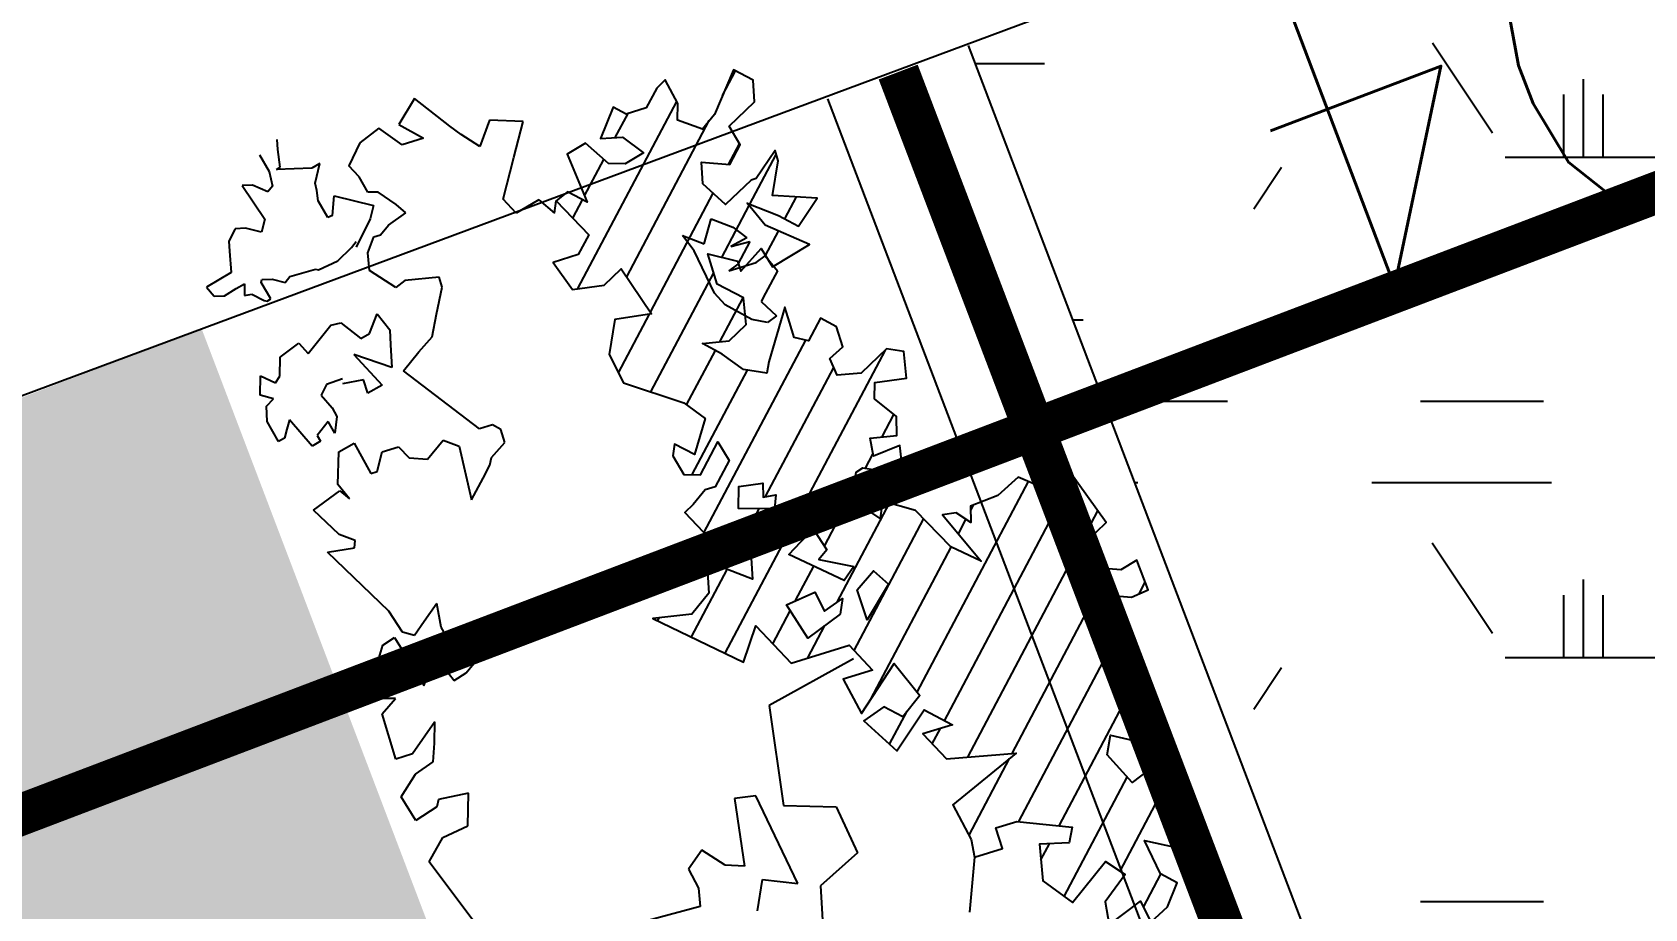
# Model space of a CAD drawing. Header units: metres. Extents: x 1841041 to 1841282, y 5171502 to 5171751.
# Drawn here: x 1841105.453 to 1841107.386, y 5171594.151 to 5171595.202 of the extents above; entities that cross this region are included whole.
import ezdxf
from ezdxf.lldxf.tags import DXFTag

# ---------------------------------------------------------------- set-up
doc = ezdxf.new("R2010")
doc.units = ezdxf.units.M
doc.header["$PDSIZE"] = -0.004
for name, color, linetype, true_color in [('Fond topo - CLO_MUR', 9, 'Continuous', 0x808080), ('Fond topo - VOI_NOM', 7, 'Continuous', 0x999999), ('SA - couvre sol 3', 7, 'Continuous', 0x99cc00), ('SA - gazon', 7, 'Continuous', 0xccffcc), ('SA - haie séparative', 7, 'Continuous', 0x008000), ('SA - Limite terrain', 1, 'LIMITE_CADASTRALE', 0xff0000)]:
    doc.layers.add(name, color=color, linetype=linetype, true_color=true_color)
doc.layers.add('Fond topo - P', color=3, linetype='Continuous', lineweight=50, true_color=0x00ff00)
doc.layers.add('Fond topo - Z_500', color=1, linetype='Continuous', lineweight=9, true_color=0xff0000)
doc.layers.add('SA - Bâtiment AB', color=7, linetype='Continuous')
doc.styles.add('2000_ARIAL', font='arial.ttf', dxfattribs={"height": 0.4})
doc.styles.add('Eurostile', font='arial.ttf')
doc.styles.add('SIMPLEX', font='simplex_.ttf', dxfattribs={"height": 1.25})
tags = doc.linetypes.add('LIMITE_CADASTRALE', pattern=[13, 8, -2, 1, -2]).pattern_tags.tags
tags[10:11] = [DXFTag(74, 4), DXFTag(75, 0), DXFTag(340, '0'), DXFTag(46, 0.0), DXFTag(50, 0.0), DXFTag(44, 0.0), DXFTag(45, 0.0)]
tags[8:9] = [DXFTag(74, 4), DXFTag(75, 0), DXFTag(340, '0'), DXFTag(46, 0.0), DXFTag(50, 0.0), DXFTag(44, 0.0), DXFTag(45, 0.0)]
tags[6:7] = [DXFTag(74, 4), DXFTag(75, 0), DXFTag(340, '0'), DXFTag(46, 0.0), DXFTag(50, 0.0), DXFTag(44, 0.0), DXFTag(45, 0.0)]
tags[4:5] = [DXFTag(74, 4), DXFTag(75, 0), DXFTag(340, '0'), DXFTag(46, 0.0), DXFTag(50, 0.0), DXFTag(44, 0.0), DXFTag(45, 0.0)]

# ---------------------------------------------------------------- blocks, each defined once
blk = doc.blocks.new('PTOPO')
at = {"color": 0, "ltscale": 2}
blk.add_point((0, 0), dxfattribs=at)

msp = doc.modelspace()

# ---------------------------------------------------------------- hatches: boundary and pattern name
at = {"layer": 'SA - couvre sol 3'}
h = msp.add_hatch(dxfattribs=at)
h.set_pattern_fill('PELOUSE6', color=256, scale=0.1, style=0, pattern_type=2)
h.set_pattern_definition([(0, (0, 0), (0, 0.600000006), [0.18750000187, -1.01250001012]), (90, (0.0703, 0), (-1.200000012, 7e-17), [0.07500000075, -0.52500000525]), (90, (0.1172, 0), (-1.200000012, 7e-17), [0.07500000075, -0.52500000525]), (90, (0.0938, 0), (-1.200000012, 7e-17), [0.09375000094, -0.50625000506]), (123.69006753, (0.04687, 0), (-1.20000001082, 1.200000009543), [0.0600000006, -2.10373078604]), (56.30993247, (0.14062, 0), (4.2e-11, 0.600000006477), [0.0600000006, -2.10373078604]), (56.30993247, (0.1875, 0), (4.2e-11, 0.600000006477), [0.1300000013, -2.03333078533]), (123.69006753, (0, 0), (-1.20000001082, 1.200000009543), [0.1300000013, -2.03333078533]), (0, (0.42533, 0.1125), (0, 0.600000006), [0.22212275422, -0.97787725778]), (0, (0.347, 0.21), (0, 0.600000006), [0.41405044514, -0.280479276805, 0.215371592154, -0.2900986969]), (0, (0.26946, 0.3075), (0, 0.600000006), [0.597399744974, -0.231437308314, 0.147393505474, -0.22376945324]), (0, (0.19153, 0.405), (0, 0.600000006), [0.50230571202, -0.69769429998]), (0, (0.19296, 0.5025), (0, 0.600000006), [0.32784869528, -0.87215131672])])
h.paths.add_polyline_path([(1841108.4097, 5171590.3642), (1841106.5753, 5171595.1863), (1841109.1956, 5171596.1732), (1841111.0267, 5171591.3597)])
at = {"layer": 'SA - gazon'}
msp.add_hatch(color=256, dxfattribs=at).paths.add_polyline_path([(1841101.6403, 5171593.3091), (1841105.6561, 5171594.8466), (1841106.9604, 5171591.4177), (1841103.8293, 5171590.2266), (1841103.8044, 5171590.2921), (1841102.9165, 5171589.9543)])

# ---------------------------------------------------------------- linework, layer by layer
at = {"layer": 'Fond topo - CLO_MUR', "ltscale": 2, "flags": 128}
msp.add_lwpolyline([(1841086.724, 5171587.5028), (1841093.1789, 5171590.083), (1841098.5546, 5171592.1229), (1841104.6605, 5171594.4763), (1841108.4265, 5171595.8773), (1841116.3689, 5171598.8799), (1841132.5119, 5171605.0463), (1841137.6927, 5171607.0335), (1841144.6169, 5171609.6275), (1841152.6731, 5171612.652), (1841159.6415, 5171615.1914)], dxfattribs=at)
at = {"layer": 'SA - Bâtiment AB', "linetype": 'LIMITE_CADASTRALE', "ltscale": 0.2, "const_width": 0.05, "elevation": 0, "flags": 128}
msp.add_lwpolyline([(1841151.843, 5171606.3516), (1841149.9938, 5171611.2128), (1841086.8166, 5171587.1796)], dxfattribs=at)
at = {"layer": 'SA - Bâtiment AB', "const_width": 0.05, "elevation": 0, "flags": 128}
msp.add_lwpolyline([(1841108.5033, 5171589.8649), (1841106.4912, 5171595.1544)], dxfattribs=at)
at = {"layer": 'SA - Bâtiment AB', "elevation": 0, "flags": 128}
for points in [[(1841108.5875, 5171589.8969), (1841106.5753, 5171595.1863)], [(1841108.4192, 5171589.8329), (1841106.407, 5171595.1224)]]:
    msp.add_lwpolyline(points, dxfattribs=at)
at = {"layer": 'SA - haie séparative', "ltscale": 0.34992}
for p, q in [((1841105.9113, 5171595.1228), (1841105.8927, 5171595.0916)), ((1841105.9536, 5171595.0897), (1841105.9113, 5171595.1228)), ((1841105.8687, 5171595.087), (1841105.8458, 5171595.0696)), ((1841105.8964, 5171595.0673), (1841105.8687, 5171595.087)), ((1841105.8927, 5171595.0916), (1841105.9222, 5171595.0753)), ((1841105.9671, 5171595.0797), (1841105.9536, 5171595.0897)), ((1841106.0014, 5171595.0969), (1841105.9895, 5171595.065)), ((1841106.0415, 5171595.0951), (1841106.0014, 5171595.0969)), ((1841106.0303, 5171595.0521), (1841106.0415, 5171595.0951)), ((1841105.7474, 5171595.0614), (1841105.7468, 5171595.0737)), ((1841105.8458, 5171595.0696), (1841105.8326, 5171595.042)), ((1841105.9222, 5171595.0753), (1841105.8964, 5171595.0673)), ((1841105.9895, 5171595.065), (1841105.9671, 5171595.0797)), ((1841105.7253, 5171595.055), (1841105.7371, 5171595.0353)), ((1841105.7504, 5171595.0402), (1841105.7474, 5171595.0614)), ((1841105.798, 5171595.0449), (1841105.7882, 5171595.039)), ((1841105.7921, 5171595.0213), (1841105.798, 5171595.0449)), ((1841106.0175, 5171595.0019), (1841106.0303, 5171595.0521)), ((1841105.7371, 5171595.0353), (1841105.7409, 5171595.0175)), ((1841105.746, 5171595.0376), (1841105.7504, 5171595.0402)), ((1841105.7882, 5171595.039), (1841105.746, 5171595.0376)), ((1841105.8451, 5171595.0289), (1841105.8326, 5171595.042)), ((1841105.8555, 5171595.0104), (1841105.8451, 5171595.0289)), ((1841105.7171, 5171595.0189), (1841105.7049, 5171595.0183)), ((1841105.7049, 5171595.0183), (1841105.7318, 5171594.978)), ((1841105.7354, 5171595.0106), (1841105.7171, 5171595.0189)), ((1841105.7409, 5171595.0175), (1841105.7354, 5171595.0106)), ((1841105.7944, 5171595.0123), (1841105.7921, 5171595.0213)), ((1841105.7959, 5171594.9999), (1841105.7944, 5171595.0123)), ((1841105.8129, 5171594.9825), (1841105.8152, 5171595.0061)), ((1841105.8152, 5171595.0061), (1841105.8623, 5171594.9942)), ((1841105.8678, 5171595.0104), (1841105.8555, 5171595.0104)), ((1841105.8894, 5171594.9954), (1841105.8678, 5171595.0104)), ((1841105.8076, 5171594.9802), (1841105.7959, 5171594.9999)), ((1841105.8623, 5171594.9942), (1841105.8583, 5171594.9784)), ((1841105.88, 5171594.9708), (1841105.9009, 5171594.9857)), ((1841105.9009, 5171594.9857), (1841105.8894, 5171594.9954)), ((1841106.0331, 5171594.9851), (1841106.0175, 5171595.0019)), ((1841106.0602, 5171595.001), (1841106.0331, 5171594.9851)), ((1841106.0602, 5171595.001), (1841106.0792, 5171594.9852)), ((1841106.0792, 5171594.9852), (1841106.0813, 5171594.9999)), ((1841105.6964, 5171594.9666), (1841105.6889, 5171594.9518)), ((1841105.7086, 5171594.9672), (1841105.6964, 5171594.9666)), ((1841105.7278, 5171594.9623), (1841105.7086, 5171594.9672)), ((1841105.7318, 5171594.978), (1841105.7278, 5171594.9623)), ((1841105.8129, 5171594.9825), (1841105.8076, 5171594.9802)), ((1841105.8583, 5171594.9784), (1841105.8414, 5171594.9446)), ((1841105.8704, 5171594.9593), (1841105.88, 5171594.9708)), ((1841106.2584, 5171594.9484), (1841106.2671, 5171594.9784)), ((1841106.2671, 5171594.9784), (1841106.2928, 5171594.9684)), ((1841106.2928, 5171594.9684), (1841106.3099, 5171594.9558)), ((1841105.6889, 5171594.9518), (1841105.6895, 5171594.9395)), ((1841105.8357, 5171594.9442), (1841105.8412, 5171594.9512)), ((1841105.8554, 5171594.9377), (1841105.8626, 5171594.9569)), ((1841105.8626, 5171594.9569), (1841105.8704, 5171594.9593)), ((1841106.2327, 5171594.9584), (1841106.2584, 5171594.9484)), ((1841106.2468, 5171594.9401), (1841106.2327, 5171594.9584)), ((1841106.3099, 5171594.9558), (1841106.2905, 5171594.9451)), ((1841106.2905, 5171594.9451), (1841106.3132, 5171594.9512)), ((1841106.3132, 5171594.9512), (1841106.2989, 5171594.9241)), ((1841105.6895, 5171594.9395), (1841105.6914, 5171594.914)), ((1841105.7963, 5171594.9171), (1841105.8195, 5171594.9279)), ((1841105.8195, 5171594.9279), (1841105.8357, 5171594.9442)), ((1841105.8572, 5171594.9166), (1841105.8554, 5171594.9377)), ((1841106.2711, 5171594.8891), (1841106.2468, 5171594.9401)), ((1841106.3209, 5171594.9262), (1841106.3316, 5171594.9342)), ((1841106.3316, 5171594.9342), (1841106.3466, 5171594.9162)), ((1841105.6914, 5171594.914), (1841105.6618, 5171594.8964)), ((1841105.7562, 5171594.9021), (1841105.7617, 5171594.9091)), ((1841105.7617, 5171594.9091), (1841105.7928, 5171594.918)), ((1841105.7928, 5171594.918), (1841105.7963, 5171594.9171)), ((1841105.8889, 5171594.8962), (1841105.8572, 5171594.9166)), ((1841105.9407, 5171594.9085), (1841105.8996, 5171594.9043)), ((1841105.9445, 5171594.8964), (1841105.9407, 5171594.9085)), ((1841106.2882, 5171594.9161), (1841106.3209, 5171594.9262)), ((1841106.2989, 5171594.9241), (1841106.2882, 5171594.9161)), ((1841106.3466, 5171594.9162), (1841106.3323, 5171594.8892)), ((1841105.6618, 5171594.8964), (1841105.6712, 5171594.8856)), ((1841105.6834, 5171594.8862), (1841105.6977, 5171594.8947)), ((1841105.6977, 5171594.8947), (1841105.7075, 5171594.9006)), ((1841105.7075, 5171594.9006), (1841105.7077, 5171594.8866)), ((1841105.7077, 5171594.8866), (1841105.7164, 5171594.8881)), ((1841105.7164, 5171594.8881), (1841105.7312, 5171594.8806)), ((1841105.7274, 5171594.902), (1841105.7283, 5171594.9055)), ((1841105.7391, 5171594.8823), (1841105.7274, 5171594.902)), ((1841105.7283, 5171594.9055), (1841105.7405, 5171594.9061)), ((1841105.7405, 5171594.9061), (1841105.7562, 5171594.9021)), ((1841105.8996, 5171594.9043), (1841105.8889, 5171594.8962)), ((1841105.9375, 5171594.8641), (1841105.9445, 5171594.8964)), ((1841106.2839, 5171594.8752), (1841106.2711, 5171594.8891)), ((1841106.3323, 5171594.8892), (1841106.327, 5171594.8791)), ((1841105.6712, 5171594.8856), (1841105.6834, 5171594.8862)), ((1841105.7312, 5171594.8806), (1841105.7347, 5171594.8797)), ((1841105.7347, 5171594.8797), (1841105.7391, 5171594.8823)), ((1841106.3157, 5171594.8577), (1841106.2839, 5171594.8752)), ((1841106.327, 5171594.8791), (1841106.3454, 5171594.8621)), ((1841105.7838, 5171594.8171), (1841105.8112, 5171594.8511)), ((1841105.8112, 5171594.8511), (1841105.8232, 5171594.8537)), ((1841105.8232, 5171594.8537), (1841105.8471, 5171594.8351)), ((1841105.8573, 5171594.8409), (1841105.8666, 5171594.8647)), ((1841105.8666, 5171594.8647), (1841105.8817, 5171594.8453)), ((1841105.9326, 5171594.8371), (1841105.9375, 5171594.8641)), ((1841106.3347, 5171594.8541), (1841106.3157, 5171594.8577)), ((1841106.3454, 5171594.8621), (1841106.3347, 5171594.8541)), ((1841105.8471, 5171594.8351), (1841105.8573, 5171594.8409)), ((1841105.8817, 5171594.8453), (1841105.8826, 5171594.8272)), ((1841105.9165, 5171594.819), (1841105.9326, 5171594.8371)), ((1841105.7497, 5171594.7896), (1841105.7502, 5171594.8126)), ((1841105.7502, 5171594.8126), (1841105.7728, 5171594.8295)), ((1841105.7728, 5171594.8295), (1841105.7838, 5171594.8171)), ((1841105.8384, 5171594.8157), (1841105.8724, 5171594.7791)), ((1841105.8843, 5171594.8002), (1841105.8384, 5171594.8157)), ((1841105.8826, 5171594.8272), (1841105.8843, 5171594.8002)), ((1841105.8981, 5171594.7963), (1841105.9165, 5171594.819)), ((1841105.9894, 5171594.7265), (1841105.8981, 5171594.7963)), ((1841105.7262, 5171594.7671), (1841105.7267, 5171594.7901)), ((1841105.7267, 5171594.7901), (1841105.7448, 5171594.7817)), ((1841105.7448, 5171594.7817), (1841105.7497, 5171594.7896)), ((1841105.8058, 5171594.7799), (1841105.7996, 5171594.7671)), ((1841105.8249, 5171594.7864), (1841105.8058, 5171594.7799)), ((1841105.8503, 5171594.7853), (1841105.8252, 5171594.7804)), ((1841105.8552, 5171594.7694), (1841105.8503, 5171594.7853)), ((1841105.8724, 5171594.7791), (1841105.8552, 5171594.7694)), ((1841105.7422, 5171594.7626), (1841105.7262, 5171594.7671)), ((1841105.7337, 5171594.7537), (1841105.7422, 5171594.7626)), ((1841105.7346, 5171594.7356), (1841105.7337, 5171594.7537)), ((1841105.7996, 5171594.7671), (1841105.8125, 5171594.7516)), ((1841105.7483, 5171594.7113), (1841105.7346, 5171594.7356)), ((1841105.7615, 5171594.7374), (1841105.7584, 5171594.7263)), ((1841105.7885, 5171594.706), (1841105.7615, 5171594.7374)), ((1841105.808, 5171594.7356), (1841105.7947, 5171594.7188)), ((1841105.816, 5171594.7215), (1841105.808, 5171594.7356)), ((1841105.8125, 5171594.7516), (1841105.8182, 5171594.7414)), ((1841105.8182, 5171594.7414), (1841105.816, 5171594.7215)), ((1841105.7554, 5171594.7153), (1841105.7483, 5171594.7113)), ((1841105.7584, 5171594.7263), (1841105.7554, 5171594.7153)), ((1841105.7947, 5171594.7188), (1841105.7987, 5171594.7118)), ((1841106.0049, 5171594.7313), (1841105.9894, 5171594.7265)), ((1841106.015, 5171594.7259), (1841106.0049, 5171594.7313)), ((1841106.0198, 5171594.7104), (1841106.015, 5171594.7259)), ((1841105.7987, 5171594.7118), (1841105.7885, 5171594.706)), ((1841105.8195, 5171594.6599), (1841105.8207, 5171594.6989)), ((1841105.8207, 5171594.6989), (1841105.8391, 5171594.7093)), ((1841105.8391, 5171594.7093), (1841105.8589, 5171594.673)), ((1841105.8666, 5171594.6754), (1841105.8725, 5171594.6989)), ((1841105.8725, 5171594.6989), (1841105.8923, 5171594.705)), ((1841105.8923, 5171594.705), (1841105.9049, 5171594.6919)), ((1841105.927, 5171594.6903), (1841105.9455, 5171594.7129)), ((1841105.9455, 5171594.7129), (1841105.9647, 5171594.7057)), ((1841105.9647, 5171594.7057), (1841105.9798, 5171594.6415)), ((1841106.0037, 5171594.6922), (1841106.0198, 5171594.7104)), ((1841105.8589, 5171594.673), (1841105.8666, 5171594.6754)), ((1841105.9049, 5171594.6919), (1841105.927, 5171594.6903)), ((1841105.9935, 5171594.6674), (1841106.0018, 5171594.6832)), ((1841106.0018, 5171594.6832), (1841106.0037, 5171594.6922)), ((1841105.8334, 5171594.6425), (1841105.8195, 5171594.6599)), ((1841105.9798, 5171594.6415), (1841105.9935, 5171594.6674)), ((1841105.7904, 5171594.6292), (1841105.8219, 5171594.6521)), ((1841105.8219, 5171594.6521), (1841105.8334, 5171594.6425)), ((1841105.821, 5171594.6), (1841105.7904, 5171594.6292)), ((1841105.8403, 5171594.5927), (1841105.821, 5171594.6)), ((1841105.8069, 5171594.5787), (1841105.8392, 5171594.5839)), ((1841105.8392, 5171594.5839), (1841105.8403, 5171594.5927)), ((1841105.8805, 5171594.5081), (1841105.8069, 5171594.5787)), ((1841105.8968, 5171594.4829), (1841105.8805, 5171594.5081)), ((1841105.938, 5171594.5173), (1841105.923, 5171594.4957)), ((1841105.9431, 5171594.4887), (1841105.938, 5171594.5173)), ((1841105.9112, 5171594.4789), (1841105.8968, 5171594.4829)), ((1841105.923, 5171594.4957), (1841105.9112, 5171594.4789)), ((1841105.9535, 5171594.4703), (1841105.9431, 5171594.4887)), ((1841105.973, 5171594.4895), (1841105.9612, 5171594.4727)), ((1841105.9912, 5171594.4734), (1841105.973, 5171594.4895)), ((1841105.865, 5171594.4392), (1841105.8734, 5171594.4672)), ((1841105.8734, 5171594.4672), (1841105.8875, 5171594.4763)), ((1841105.8875, 5171594.4763), (1841105.9211, 5171594.4226)), ((1841105.9612, 5171594.4727), (1841105.9535, 5171594.4703)), ((1841105.9916, 5171594.4566), (1841105.9912, 5171594.4734)), ((1841105.9732, 5171594.4339), (1841105.9916, 5171594.4566)), ((1841106.4377, 5171594.4508), (1841106.3366, 5171594.395)), ((1841105.8298, 5171594.4283), (1841105.865, 5171594.4392)), ((1841105.846, 5171594.4031), (1841105.8298, 5171594.4283)), ((1841105.9224, 5171594.4183), (1841105.9318, 5171594.4428)), ((1841105.9318, 5171594.4428), (1841105.9452, 5171594.4423)), ((1841105.9452, 5171594.4423), (1841105.959, 5171594.4248)), ((1841105.959, 5171594.4248), (1841105.9732, 5171594.4339)), ((1841105.9211, 5171594.4226), (1841105.9224, 5171594.4183)), ((1841105.8885, 5171594.4031), (1841105.846, 5171594.4031)), ((1841105.8724, 5171594.3849), (1841105.8885, 5171594.4031)), ((1841106.3366, 5171594.395), (1841106.3538, 5171594.275)), ((1841105.8891, 5171594.3307), (1841105.8724, 5171594.3849)), ((1841105.9357, 5171594.3752), (1841105.9089, 5171594.3368)), ((1841105.9351, 5171594.3496), (1841105.9357, 5171594.3752)), ((1841105.9335, 5171594.3274), (1841105.9351, 5171594.3496)), ((1841105.9089, 5171594.3368), (1841105.8891, 5171594.3307)), ((1841105.9126, 5171594.3125), (1841105.9335, 5171594.3274)), ((1841105.8955, 5171594.2855), (1841105.9126, 5171594.3125)), ((1841105.9762, 5171594.2897), (1841105.9399, 5171594.2822)), ((1841105.9751, 5171594.2507), (1841105.9762, 5171594.2897)), ((1841105.9128, 5171594.2569), (1841105.8955, 5171594.2855)), ((1841105.938, 5171594.2732), (1841105.9128, 5171594.2569)), ((1841105.9399, 5171594.2822), (1841105.938, 5171594.2732)), ((1841106.3204, 5171594.2866), (1841106.2949, 5171594.2834)), ((1841106.2949, 5171594.2834), (1841106.3068, 5171594.2023)), ((1841106.3707, 5171594.1815), (1841106.3204, 5171594.2866)), ((1841106.3538, 5171594.275), (1841106.4167, 5171594.2733)), ((1841106.4167, 5171594.2733), (1841106.4423, 5171594.2183)), ((1841105.9454, 5171594.2368), (1841105.9751, 5171594.2507)), ((1841105.9291, 5171594.2073), (1841105.9454, 5171594.2368)), ((1841106.2557, 5171594.2214), (1841106.24, 5171594.1986)), ((1841106.2838, 5171594.2036), (1841106.2557, 5171594.2214)), ((1841106.4423, 5171594.2183), (1841106.3981, 5171594.1788)), ((1841106.5826, 5171594.2129), (1841106.5765, 5171594.147)), ((1841105.9836, 5171594.1345), (1841105.9291, 5171594.2073)), ((1841106.24, 5171594.1986), (1841106.2518, 5171594.1759)), ((1841106.3068, 5171594.2023), (1841106.2838, 5171594.2036)), ((1841106.2518, 5171594.1759), (1841106.2539, 5171594.1539)), ((1841106.3224, 5171594.1486), (1841106.3287, 5171594.1864)), ((1841106.3287, 5171594.1864), (1841106.3707, 5171594.1815)), ((1841106.3981, 5171594.1788), (1841106.402, 5171594.1103)), ((1841106.2539, 5171594.1539), (1841106.1381, 5171594.1228))]:
    msp.add_line(p, q, dxfattribs=at)
at = {"layer": 'SA - haie séparative', "ltscale": 0.34992, "elevation": 0, "flags": 128}
for points in [[(1841106.5826, 5171594.2129), (1841106.6161, 5171594.2233), (1841106.6084, 5171594.2483), (1841106.6334, 5171594.256), (1841106.6996, 5171594.2491), (1841106.6961, 5171594.2301), (1841106.6607, 5171594.2286), (1841106.6648, 5171594.1846), (1841106.7002, 5171594.1587), (1841106.7397, 5171594.2077), (1841106.7633, 5171594.1924), (1841106.7395, 5171594.1596), (1841106.7443, 5171594.1318), (1841106.7817, 5171594.1603), (1841106.7942, 5171594.135), (1841106.814, 5171594.1534), (1841106.8258, 5171594.1824), (1841106.8055, 5171594.1931), (1841106.7866, 5171594.2331), (1841106.825, 5171594.2246), (1841106.8146, 5171594.2582), (1841106.801, 5171594.2719), (1841106.8162, 5171594.3049), (1841106.79, 5171594.3166), (1841106.7717, 5171594.3025), (1841106.7417, 5171594.3356), (1841106.7457, 5171594.3594), (1841106.7822, 5171594.3509), (1841106.8011, 5171594.3907), (1841106.778, 5171594.3921), (1841106.7714, 5171594.4042), (1841106.7907, 5171594.4243), (1841106.7768, 5171594.4511), (1841106.7567, 5171594.4336), (1841106.7442, 5171594.4467), (1841106.7446, 5171594.4638), (1841106.7668, 5171594.465), (1841106.7478, 5171594.5175), (1841106.742, 5171594.5271), (1841106.771, 5171594.5247), (1841106.7909, 5171594.5337), (1841106.7771, 5171594.569), (1841106.7581, 5171594.5575), (1841106.7435, 5171594.5587), (1841106.7336, 5171594.5726), (1841106.7056, 5171594.5809), (1841106.7405, 5171594.6143), (1841106.6844, 5171594.6922), (1841106.708, 5171594.6372), (1841106.6935, 5171594.6384), (1841106.6546, 5171594.6604), (1841106.6352, 5171594.6685), (1841106.6107, 5171594.6468), (1841106.578, 5171594.6339), (1841106.5784, 5171594.6142), (1841106.5607, 5171594.6257), (1841106.5444, 5171594.6235), (1841106.5908, 5171594.568), (1841106.5544, 5171594.5851), (1841106.5118, 5171594.6285), (1841106.4725, 5171594.6399), (1841106.4695, 5171594.6192), (1841106.4361, 5171594.6418), (1841106.441, 5171594.6745), (1841106.4488, 5171594.6798), (1841106.4973, 5171594.6721), (1841106.4933, 5171594.7067), (1841106.4614, 5171594.694), (1841106.4576, 5171594.7155), (1841106.4895, 5171594.7187), (1841106.4892, 5171594.7413), (1841106.4629, 5171594.7624), (1841106.4633, 5171594.7823), (1841106.5013, 5171594.7874), (1841106.4981, 5171594.8194), (1841106.4773, 5171594.8224), (1841106.4468, 5171594.7932), (1841106.4182, 5171594.791), (1841106.4093, 5171594.8109), (1841106.4247, 5171594.825), (1841106.4172, 5171594.8491), (1841106.3981, 5171594.8593), (1841106.3838, 5171594.8322), (1841106.3665, 5171594.8363), (1841106.3609, 5171594.8544), (1841106.3554, 5171594.8725), (1841106.336, 5171594.8071), (1841106.3336, 5171594.7932), (1841106.3058, 5171594.7978), (1841106.2803, 5171594.8163), (1841106.2567, 5171594.8288), (1841106.2886, 5171594.8321), (1841106.309, 5171594.8516), (1841106.3057, 5171594.8835), (1841106.2742, 5171594.9002), (1841106.263, 5171594.9363), (1841106.2987, 5171594.9276), (1841106.3025, 5171594.9155), (1841106.327, 5171594.9429), (1841106.3405, 5171594.9207), (1841106.385, 5171594.9476), (1841106.3316, 5171594.9707), (1841106.3103, 5171594.9971), (1841106.3478, 5171594.9823), (1841106.3715, 5171594.9698), (1841106.3942, 5171595.0032), (1841106.3404, 5171595.0064), (1841106.3473, 5171595.0481), (1841106.3436, 5171595.0602), (1841106.3209, 5171595.0268), (1841106.3149, 5171595.0249), (1841106.2843, 5171594.9957), (1841106.2569, 5171595.0202), (1841106.2555, 5171595.0462), (1841106.2894, 5171595.0435), (1841106.3019, 5171595.0671), (1841106.2884, 5171595.0894), (1841106.319, 5171595.1186), (1841106.3175, 5171595.1445), (1841106.2939, 5171595.157), (1841106.2708, 5171595.1037), (1841106.2564, 5171595.0861), (1841106.2267, 5171595.0967), (1841106.2272, 5171595.1166), (1841106.2118, 5171595.1449), (1841106.2017, 5171595.1352), (1841106.1892, 5171595.1115), (1841106.1651, 5171595.1041), (1841106.1493, 5171595.1124), (1841106.1345, 5171595.0748), (1841106.1605, 5171595.0762), (1841106.186, 5171595.0577), (1841106.1637, 5171595.0443), (1841106.1438, 5171595.0447), (1841106.1164, 5171595.0692), (1841106.0942, 5171595.0558), (1841106.1185, 5171594.9983), (1841106.0949, 5171595.0108), (1841106.0813, 5171594.9999), (1841106.1202, 5171594.9592), (1841106.1077, 5171594.9355), (1841106.0776, 5171594.9262), (1841106.1008, 5171594.8938), (1841106.1388, 5171594.8989), (1841106.1592, 5171594.9184), (1841106.1956, 5171594.8646), (1841106.1516, 5171594.8576), (1841106.1447, 5171594.8159), (1841106.1619, 5171594.7816), (1841106.2343, 5171594.7578), (1841106.2598, 5171594.7392), (1841106.2469, 5171594.6957), (1841106.2232, 5171594.7082), (1841106.2209, 5171594.6942), (1841106.2344, 5171594.672), (1841106.2543, 5171594.6716), (1841106.2751, 5171594.711), (1841106.2886, 5171594.6887), (1841106.2719, 5171594.6572), (1841106.2599, 5171594.6535), (1841106.2455, 5171594.6359), (1841106.2353, 5171594.6261), (1841106.2646, 5171594.5955), (1841106.2924, 5171594.5909), (1841106.3142, 5171594.5845), (1841106.3165, 5171594.5465), (1841106.2619, 5171594.5674), (1841106.2642, 5171594.5294), (1841106.2437, 5171594.5043), (1841106.1972, 5171594.4993), (1841106.3057, 5171594.447), (1841106.3206, 5171594.4903), (1841106.3627, 5171594.4458), (1841106.4324, 5171594.4673), (1841106.4605, 5171594.4373), (1841106.4252, 5171594.4264), (1841106.4474, 5171594.3852), (1841106.4863, 5171594.4453), (1841106.5171, 5171594.4067), (1841106.4966, 5171594.3815), (1841106.474, 5171594.3934), (1841106.45, 5171594.3766), (1841106.4894, 5171594.3407), (1841106.5224, 5171594.3895), (1841106.5562, 5171594.3716), (1841106.5209, 5171594.3608), (1841106.549, 5171594.3308), (1841106.6326, 5171594.3377), (1841106.5566, 5171594.2756), (1841106.5788, 5171594.2344)], [(1841106.3429, 5171594.6305), (1841106.2998, 5171594.6309), (1841106.3001, 5171594.6574), (1841106.329, 5171594.6616), (1841106.3295, 5171594.6448), (1841106.3446, 5171594.6476)], [(1841106.4382, 5171594.5615), (1841106.4264, 5171594.5446), (1841106.3601, 5171594.576), (1841106.3893, 5171594.6067), (1841106.4056, 5171594.5816), (1841106.3959, 5171594.5701)], [(1841106.4796, 5171594.5403), (1841106.4541, 5171594.4976), (1841106.4421, 5171594.5335), (1841106.4614, 5171594.5564)], [(1841106.4218, 5171594.5046), (1841106.3827, 5171594.4755), (1841106.3571, 5171594.5157), (1841106.3911, 5171594.5309), (1841106.4028, 5171594.5081), (1841106.4245, 5171594.5233)]]:
    msp.add_lwpolyline(points, close=True, dxfattribs=at)
for points in [[(1841106.2805, 5171595.1262), (1841106.2962, 5171595.1558)], [(1841106.2805, 5171595.1262), (1841106.2962, 5171595.1558)], [(1841106.1073, 5171594.8947), (1841106.2258, 5171595.1191)], [(1841106.1073, 5171594.8947), (1841106.2258, 5171595.1191)], [(1841106.152, 5171595.0758), (1841106.1673, 5171595.1048)], [(1841106.152, 5171595.0758), (1841106.1673, 5171595.1048)], [(1841106.1657, 5171594.9088), (1841106.2647, 5171595.0963)], [(1841106.1657, 5171594.9088), (1841106.2647, 5171595.0963)], [(1841106.2878, 5171595.0436), (1841106.301, 5171595.0685)], [(1841106.2878, 5171595.0436), (1841106.301, 5171595.0685)], [(1841106.1152, 5171595.0061), (1841106.1382, 5171595.0497)], [(1841106.1152, 5171595.0061), (1841106.1382, 5171595.0497)], [(1841106.3135, 5171594.9958), (1841106.345, 5171595.0555)], [(1841106.3135, 5171594.9958), (1841106.345, 5171595.0555)], [(1841106.1943, 5171594.8666), (1841106.2695, 5171595.009)], [(1841106.1943, 5171594.8666), (1841106.2695, 5171595.009)], [(1841106.3553, 5171594.9784), (1841106.3692, 5171595.0047)], [(1841106.3553, 5171594.9784), (1841106.3692, 5171595.0047)], [(1841106.101, 5171594.9793), (1841106.1127, 5171595.0013)], [(1841106.101, 5171594.9793), (1841106.1127, 5171595.0013)], [(1841106.2799, 5171594.9322), (1841106.3126, 5171594.9942)], [(1841106.2799, 5171594.9322), (1841106.3126, 5171594.9942)], [(1841106.3321, 5171594.9345), (1841106.3476, 5171594.9638)], [(1841106.3321, 5171594.9345), (1841106.3476, 5171594.9638)], [(1841106.1947, 5171594.7708), (1841106.2701, 5171594.9135)], [(1841106.1947, 5171594.7708), (1841106.2701, 5171594.9135)], [(1841106.2774, 5171594.8309), (1841106.3053, 5171594.8838)], [(1841106.2774, 5171594.8309), (1841106.3053, 5171594.8838)], [(1841106.1558, 5171594.7937), (1841106.1931, 5171594.8642)], [(1841106.1558, 5171594.7937), (1841106.1931, 5171594.8642)], [(1841106.2583, 5171594.602), (1841106.3804, 5171594.833)], [(1841106.2583, 5171594.602), (1841106.3804, 5171594.833)], [(1841106.2375, 5171594.7554), (1841106.272, 5171594.8207)], [(1841106.2375, 5171594.7554), (1841106.272, 5171594.8207)], [(1841106.2839, 5171594.4576), (1841106.4759, 5171594.8211)], [(1841106.2839, 5171594.4576), (1841106.4759, 5171594.8211)], [(1841106.2442, 5171594.6718), (1841106.3104, 5171594.797)], [(1841106.2442, 5171594.6718), (1841106.3104, 5171594.797)], [(1841106.3321, 5171594.6453), (1841106.414, 5171594.8003)], [(1841106.3321, 5171594.6453), (1841106.414, 5171594.8003)], [(1841106.4718, 5171594.7169), (1841106.486, 5171594.7438)], [(1841106.4718, 5171594.7169), (1841106.486, 5171594.7438)], [(1841106.4519, 5171594.6793), (1841106.4609, 5171594.6963)], [(1841106.4519, 5171594.6793), (1841106.4609, 5171594.6963)], [(1841106.5139, 5171594.4108), (1841106.6473, 5171594.6634)], [(1841106.5139, 5171594.4108), (1841106.6473, 5171594.6634)], [(1841106.6974, 5171594.6619), (1841106.7011, 5171594.6689)], [(1841106.6974, 5171594.6619), (1841106.7011, 5171594.6689)], [(1841106.4027, 5171594.586), (1841106.4377, 5171594.6522)], [(1841106.4027, 5171594.586), (1841106.4377, 5171594.6522)], [(1841106.4182, 5171594.5189), (1841106.4808, 5171594.6375)], [(1841106.4182, 5171594.5189), (1841106.4808, 5171594.6375)], [(1841106.5468, 5171594.3766), (1841106.687, 5171594.6421)], [(1841106.5468, 5171594.3766), (1841106.687, 5171594.6421)], [(1841106.3019, 5171594.5881), (1841106.3244, 5171594.6307)], [(1841106.3019, 5171594.5881), (1841106.3244, 5171594.6307)], [(1841106.4384, 5171594.4608), (1841106.5217, 5171594.6184)], [(1841106.4384, 5171594.4608), (1841106.5217, 5171594.6184)], [(1841106.5633, 5171594.6009), (1841106.5724, 5171594.6181)], [(1841106.5633, 5171594.6009), (1841106.5724, 5171594.6181)], [(1841106.5746, 5171594.3329), (1841106.7305, 5171594.6281)], [(1841106.5746, 5171594.3329), (1841106.7305, 5171594.6281)], [(1841106.5781, 5171594.6288), (1841106.5815, 5171594.6353)], [(1841106.5781, 5171594.6288), (1841106.5815, 5171594.6353)], [(1841106.4585, 5171594.4024), (1841106.5549, 5171594.5849)], [(1841106.4585, 5171594.4024), (1841106.5549, 5171594.5849)], [(1841106.3682, 5171594.5206), (1841106.39, 5171594.5619)], [(1841106.3682, 5171594.5206), (1841106.39, 5171594.5619)], [(1841106.2433, 5171594.4771), (1841106.2861, 5171594.5581)], [(1841106.2433, 5171594.4771), (1841106.2861, 5171594.5581)], [(1841106.6279, 5171594.3374), (1841106.7447, 5171594.5586)], [(1841106.6279, 5171594.3374), (1841106.7447, 5171594.5586)], [(1841106.7799, 5171594.5287), (1841106.7873, 5171594.5428)], [(1841106.7799, 5171594.5287), (1841106.7873, 5171594.5428)], [(1841106.3408, 5171594.4689), (1841106.3617, 5171594.5085)], [(1841106.3408, 5171594.4689), (1841106.3617, 5171594.5085)], [(1841106.2027, 5171594.4967), (1841106.2045, 5171594.5001)], [(1841106.2027, 5171594.4967), (1841106.2045, 5171594.5001)], [(1841106.3828, 5171594.452), (1841106.4034, 5171594.4909)], [(1841106.3828, 5171594.452), (1841106.4034, 5171594.4909)], [(1841106.7456, 5171594.4638), (1841106.7584, 5171594.4881)], [(1841106.7456, 5171594.4638), (1841106.7584, 5171594.4881)], [(1841106.6357, 5171594.2557), (1841106.7445, 5171594.4617)], [(1841106.6357, 5171594.2557), (1841106.7445, 5171594.4617)], [(1841106.684, 5171594.2507), (1841106.7832, 5171594.4386)], [(1841106.684, 5171594.2507), (1841106.7832, 5171594.4386)], [(1841106.4809, 5171594.3484), (1841106.5019, 5171594.388)], [(1841106.4809, 5171594.3484), (1841106.5019, 5171594.388)], [(1841106.5321, 5171594.3488), (1841106.5418, 5171594.3672)], [(1841106.5321, 5171594.3488), (1841106.5418, 5171594.3672)], [(1841106.5761, 5171594.2393), (1841106.6247, 5171594.3312)], [(1841106.5761, 5171594.2393), (1841106.6247, 5171594.3312)], [(1841106.6902, 5171594.166), (1841106.7658, 5171594.3091)], [(1841106.6902, 5171594.166), (1841106.7658, 5171594.3091)], [(1841106.7572, 5171594.1964), (1841106.8148, 5171594.3055)], [(1841106.7572, 5171594.1964), (1841106.8148, 5171594.3055)], [(1841106.6624, 5171594.2099), (1841106.6726, 5171594.2291)], [(1841106.6624, 5171594.2099), (1841106.6726, 5171594.2291)], [(1841106.8232, 5171594.225), (1841106.8243, 5171594.227)], [(1841106.8232, 5171594.225), (1841106.8243, 5171594.227)], [(1841106.7853, 5171594.1531), (1841106.8062, 5171594.1928)], [(1841106.7853, 5171594.1531), (1841106.8062, 5171594.1928)]]:
    msp.add_lwpolyline(points, dxfattribs=at)
at = {"layer": 'SA - Limite terrain', "ltscale": 0.5}
msp.add_open_spline([(1841077.1485, 5171583.5529), (1841078.8191, 5171584.5954), (1841080.4897, 5171585.6379), (1841083.6639, 5171586.8607), (1841086.8381, 5171588.0834), (1841093.7112, 5171590.7349), (1841100.5843, 5171593.3863), (1841105.8354, 5171595.3795), (1841111.0864, 5171597.3727), (1841112.7835, 5171598.0158), (1841114.4805, 5171598.6589), (1841120.1437, 5171600.7977), (1841125.8069, 5171602.9364), (1841137.9788, 5171607.5816), (1841150.1507, 5171612.2269), (1841152.2407, 5171613.0169), (1841154.3307, 5171613.8069), (1841157.6242, 5171615.0086), (1841160.9178, 5171616.2103), (1841160.8937, 5171617.2726), (1841160.8697, 5171618.335), (1841160.8424, 5171619.2418), (1841160.815, 5171620.1487), (1841160.7877, 5171621.0555), (1841160.7604, 5171621.9624), (1841160.713, 5171623.5339), (1841160.6657, 5171625.1055), (1841160.6499, 5171625.6293), (1841160.6341, 5171626.1532), (1841160.5837, 5171627.2535), (1841160.5332, 5171628.3538), (1841160.518, 5171628.6854), (1841160.5028, 5171629.0171), (1841160.4802, 5171629.5105), (1841160.4576, 5171630.0038), (1841160.0075, 5171632.9962), (1841159.5574, 5171635.9885), (1841161.4156, 5171637.1289), (1841163.2737, 5171638.2693), (1841163.062, 5171638.6198), (1841162.8502, 5171638.9702), (1841163.1316, 5171639.1783), (1841163.413, 5171639.3865), (1841163.4664, 5171639.3345), (1841163.5199, 5171639.2825), (1841164.0378, 5171639.6824), (1841164.5557, 5171640.0822), (1841164.6484, 5171639.9622), (1841164.7411, 5171639.8421), (1841166.3443, 5171640.4782), (1841167.7831, 5171641.5484), (1841166.8333, 5171642.7817), (1841165.8835, 5171644.0151), (1841169.4358, 5171646.6928), (1841172.988, 5171649.3705), (1841174.7541, 5171650.7018), (1841176.5201, 5171652.0331), (1841176.562, 5171652.0654), (1841176.6038, 5171652.0977), (1841176.5828, 5171652.125), (1841176.5618, 5171652.1523), (1841191.1783, 5171663.3819), (1841205.7948, 5171674.6116), (1841207.539, 5171675.9573), (1841209.2831, 5171677.303), (1841213.68, 5171676.8693), (1841218.0769, 5171676.4356), (1841224.138, 5171669.2197), (1841230.1992, 5171662.0037), (1841229.4551, 5171661.4123), (1841228.7111, 5171660.8209), (1841230.314, 5171658.673), (1841231.9169, 5171656.5251), (1841232.0432, 5171656.6166), (1841232.1695, 5171656.7082), (1841232.3724, 5171656.4283), (1841232.5753, 5171656.1483), (1841232.4514, 5171656.0585), (1841232.3275, 5171655.9687), (1841232.663, 5171655.5059), (1841232.9985, 5171655.043), (1841233.051, 5171655.0811), (1841233.1035, 5171655.1191), (1841233.5076, 5171654.2972), (1841234.3715, 5171654.7513), (1841235.0886, 5171655.2417), (1841235.8057, 5171655.7322), (1841235.7432, 5171655.8327), (1841235.6807, 5171655.9332), (1841236.0049, 5171656.1415), (1841236.3292, 5171656.3499), (1841236.5301, 5171656.0268), (1841236.7311, 5171655.7038), (1841236.6898, 5171655.6773), (1841236.6486, 5171655.6508), (1841240.8585, 5171649.0812), (1841245.0684, 5171642.5117), (1841245.3158, 5171642.1368), (1841245.5633, 5171641.7618), (1841246.3679, 5171640.4536), (1841247.1726, 5171639.1454), (1841247.7766, 5171638.0928), (1841248.3805, 5171637.0401), (1841248.9658, 5171636.0263), (1841249.5511, 5171635.0124), (1841249.7169, 5171634.7035), (1841249.8827, 5171634.3945), (1841250.3986, 5171633.3142), (1841250.9146, 5171632.2339), (1841251.4065, 5171631.065), (1841251.8984, 5171629.8962), (1841252.5682, 5171628.1006), (1841253.238, 5171626.3049), (1841253.5633, 5171625.3756), (1841253.8886, 5171624.4462), (1841254.2654, 5171623.3404), (1841254.6421, 5171622.2346), (1841255.1339, 5171620.7027), (1841255.6257, 5171619.1708), (1841256.9719, 5171614.6021), (1841258.3181, 5171610.0335), (1841260.0183, 5171603.9559), (1841261.7184, 5171597.8783), (1841261.6486, 5171597.4706), (1841261.5788, 5171597.0629), (1841255.2305, 5171594.5841), (1841248.8823, 5171592.1053), (1841248.7762, 5171592.3267), (1841248.67, 5171592.548), (1841246.7837, 5171591.7467), (1841244.8973, 5171590.9453), (1841242.7247, 5171590.0224), (1841240.552, 5171589.0994), (1841236.9326, 5171587.6621), (1841233.3131, 5171586.2248), (1841233.4918, 5171583.1089), (1841233.6705, 5171579.9929), (1841236.3231, 5171570.9165), (1841238.9758, 5171561.8401), (1841241.5125, 5171558.1334), (1841244.0493, 5171554.4266), (1841242.9225, 5171553.1247), (1841241.7958, 5171551.8228), (1841241.4101, 5171551.3561), (1841241.0244, 5171550.8893), (1841240.7134, 5171550.2654), (1841240.4024, 5171549.6415), (1841239.986, 5171547.8083), (1841239.5697, 5171545.9751), (1841239.5343, 5171544.7172), (1841239.4989, 5171543.4594), (1841239.6922, 5171542.3478), (1841239.8855, 5171541.2363), (1841240.0814, 5171539.9232), (1841240.2774, 5171538.6102), (1841240.9117, 5171536.095), (1841241.5461, 5171533.5798), (1841243.0137, 5171531.5005), (1841244.4813, 5171529.4212), (1841227.5122, 5171525.4612), (1841210.5431, 5171521.5012), (1841206.6038, 5171520.7482), (1841202.6644, 5171519.9952), (1841201.2494, 5171519.7229), (1841199.8344, 5171519.4507), (1841198.3954, 5171519.2013), (1841196.9565, 5171518.9519), (1841194.0891, 5171518.4581), (1841191.2218, 5171517.9643), (1841187.4601, 5171517.2206), (1841183.6984, 5171516.4768), (1841181.4913, 5171516.1096), (1841179.2842, 5171515.7423), (1841171.6216, 5171514.4506), (1841163.959, 5171513.1588), (1841163.6599, 5171515.6357), (1841163.3609, 5171518.1125), (1841161.4246, 5171520.351), (1841159.4883, 5171522.5896), (1841159.2311, 5171523.5567), (1841158.9739, 5171524.5238), (1841157.9666, 5171529.9426), (1841156.9592, 5171535.3614), (1841153.722, 5171536.2537), (1841150.4848, 5171537.1461), (1841149.6939, 5171541.1018), (1841148.9031, 5171545.0575), (1841151.559, 5171547.0944), (1841154.2149, 5171549.1313), (1841153.1972, 5171554.379), (1841152.1794, 5171559.6267), (1841150.2617, 5171559.1731), (1841148.3439, 5171558.7194), (1841148.3324, 5171558.7681), (1841148.3209, 5171558.8167), (1841145.0571, 5171557.9919), (1841141.7932, 5171557.167), (1841136.4846, 5171555.8638), (1841131.1761, 5171554.5605), (1841120.4886, 5171551.958), (1841109.8011, 5171549.3555), (1841104.9463, 5171548.1603), (1841100.0914, 5171546.9651), (1841095.6613, 5171545.873), (1841091.2312, 5171544.7809), (1841091.1558, 5171544.6421), (1841091.0804, 5171544.5033), (1841088.9329, 5171543.9538), (1841086.7854, 5171543.4043), (1841084.885, 5171542.9306), (1841082.9845, 5171542.4569), (1841083.0353, 5171542.2607), (1841083.0861, 5171542.0645), (1841079.4525, 5171541.1726), (1841075.8188, 5171540.2807), (1841074.9605, 5171551.0465), (1841074.1023, 5171561.8123), (1841074.1422, 5171561.8151), (1841074.1821, 5171561.818), (1841074.0405, 5171563.7762), (1841073.8989, 5171565.7344), (1841073.8844, 5171565.9339), (1841073.87, 5171566.1334), (1841073.6013, 5171569.4277), (1841073.3326, 5171572.722), (1841073.3386, 5171574.6786), (1841073.3446, 5171576.6352), (1841073.9647, 5171578.5359), (1841074.5847, 5171580.4367), (1841075.8666, 5171581.9948), (1841077.1485, 5171583.5529)], degree=2, knots=[0, 0, 0, 0.01, 0.01, 0.02, 0.02, 0.03, 0.03, 0.04, 0.04, 0.05, 0.05, 0.06, 0.06, 0.07, 0.07, 0.08, 0.08, 0.09, 0.09, 0.1, 0.1, 0.11, 0.11, 0.12, 0.12, 0.13, 0.13, 0.14, 0.14, 0.15, 0.15, 0.16, 0.16, 0.17, 0.17, 0.18, 0.18, 0.19, 0.19, 0.2, 0.2, 0.21, 0.21, 0.22, 0.22, 0.23, 0.23, 0.24, 0.24, 0.25, 0.25, 0.26, 0.26, 0.27, 0.27, 0.28, 0.28, 0.29, 0.29, 0.3, 0.3, 0.31, 0.31, 0.32, 0.32, 0.33, 0.33, 0.34, 0.34, 0.35, 0.35, 0.36, 0.36, 0.37, 0.37, 0.38, 0.38, 0.39, 0.39, 0.4, 0.4, 0.41, 0.41, 0.42, 0.42, 0.43, 0.43, 0.44, 0.44, 0.45, 0.45, 0.46, 0.46, 0.47, 0.47, 0.48, 0.48, 0.49, 0.49, 0.5, 0.5, 0.51, 0.51, 0.52, 0.52, 0.53, 0.53, 0.54, 0.54, 0.55, 0.55, 0.56, 0.56, 0.57, 0.57, 0.58, 0.58, 0.59, 0.59, 0.6, 0.6, 0.61, 0.61, 0.62, 0.62, 0.63, 0.63, 0.64, 0.64, 0.65, 0.65, 0.66, 0.66, 0.67, 0.67, 0.68, 0.68, 0.69, 0.69, 0.7, 0.7, 0.71, 0.71, 0.72, 0.72, 0.73, 0.73, 0.74, 0.74, 0.75, 0.75, 0.76, 0.76, 0.77, 0.77, 0.78, 0.78, 0.79, 0.79, 0.8, 0.8, 0.81, 0.81, 0.82, 0.82, 0.83, 0.83, 0.84, 0.84, 0.85, 0.85, 0.86, 0.86, 0.87, 0.87, 0.88, 0.88, 0.89, 0.89, 0.9, 0.9, 0.91, 0.91, 0.92, 0.92, 0.93, 0.93, 0.94, 0.94, 0.95, 0.95, 0.96, 0.96, 0.97, 0.97, 0.98, 0.98, 0.99, 0.99, 1, 1, 1.01, 1.01, 1.02, 1.02, 1.03, 1.03, 1.04, 1.04, 1.05, 1.05, 1.06, 1.06, 1.07, 1.07, 1.08, 1.08, 1.09, 1.09, 1.1, 1.1, 1.11, 1.11, 1.12, 1.12, 1.13, 1.13, 1.14, 1.14, 1.15, 1.15, 1.15], dxfattribs=at)

# ---------------------------------------------------------------- block references
at = {"layer": 'Fond topo - P', "ltscale": 2}
ref = msp.add_blockref('PTOPO', (1841108.4265, 5171595.8773), dxfattribs=dict(at, rotation=200.7892219420549))
ref.add_attrib('ALT', '211.04', (1841108.3685, 5171595.7484), dxfattribs={"layer": 'Fond topo - Z_500', "ltscale": 2, "height": 0.34, "rotation": 200.7892, "style": 'SIMPLEX'})

# ---------------------------------------------------------------- texts
at = {"layer": 'Fond topo - VOI_NOM', "style": '2000_ARIAL'}
msp.add_text('Chemin          du          Grapillon', height=0.8, rotation=201.0582, dxfattribs=at).set_placement((1841107.9413, 5171598.4348))
at = {"layer": 'SA - Bâtiment AB', "style": 'Eurostile'}
msp.add_text('Jardin inaccessible', height=0.2, rotation=20.8273, dxfattribs=at).set_placement((1841107.2702, 5171593.5722))

doc.saveas('drawing.dxf')
